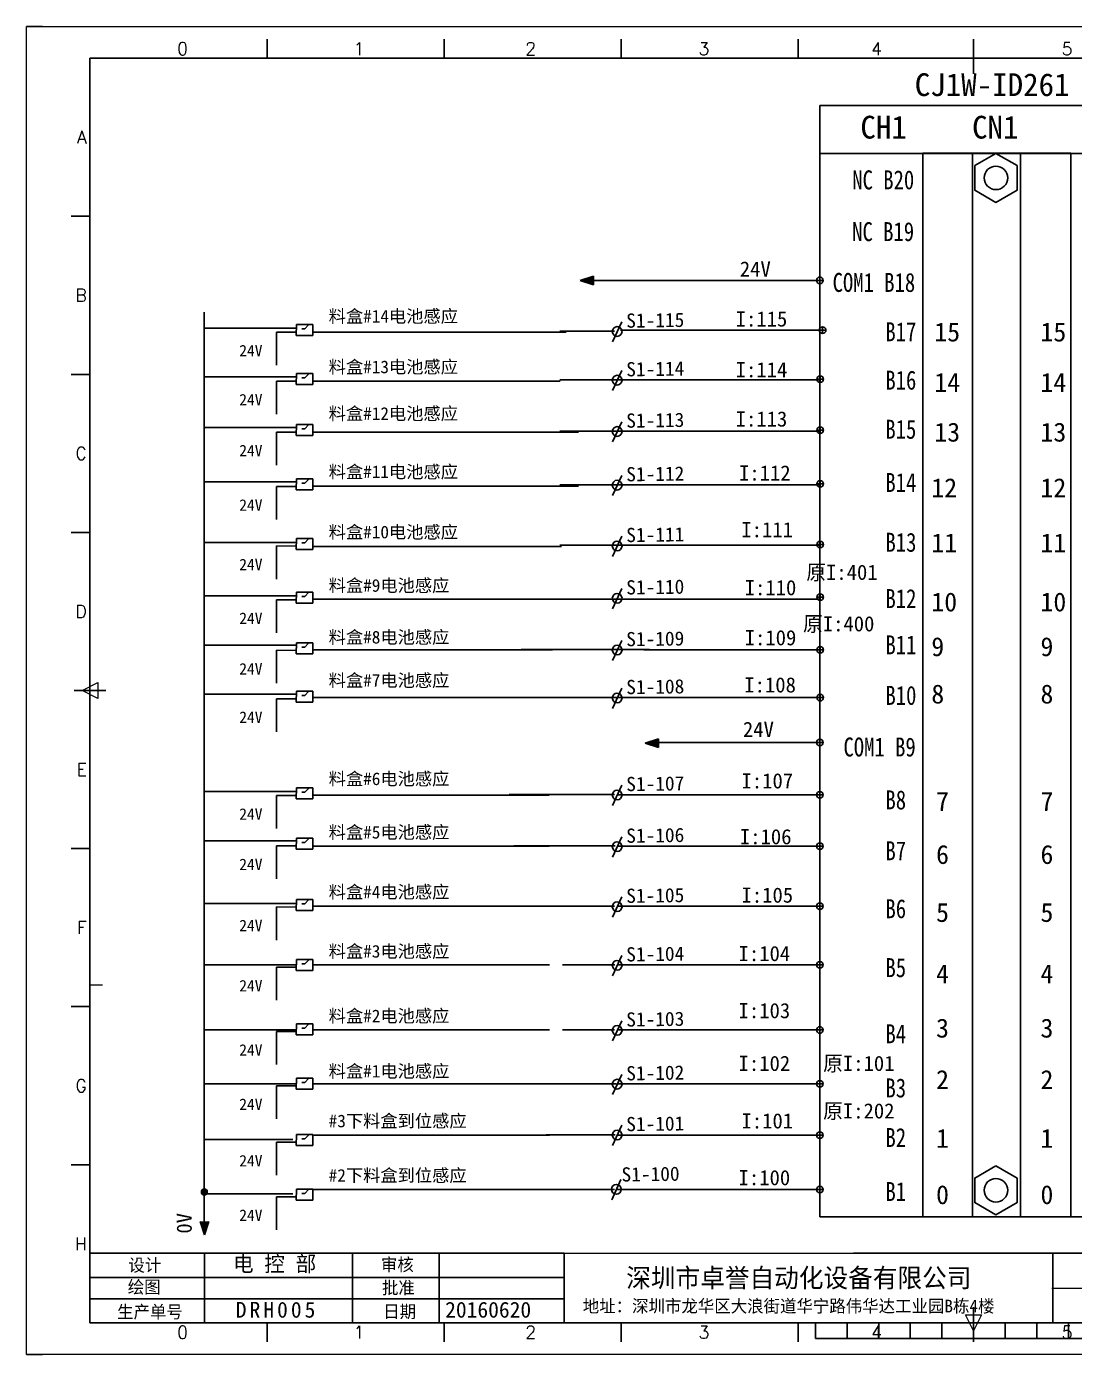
# Model space of a CAD drawing. Extents: x 2368 to 9674, y -1476 to 1321.
# Drawn here: x 2967.9 to 3299.4, y 888.9 to 1308.9 of the extents above; entities that cross this region are included whole.
import ezdxf
from ezdxf.enums import TextEntityAlignment as Align

# ---------------------------------------------------------------- set-up
doc = ezdxf.new("R2010")
doc.units = 0
doc.header["$MEASUREMENT"] = 0
doc.linetypes.add('ACAD_ISO02W100', pattern=[15, 12, -3])
doc.layers.add('1', color=3, linetype='Continuous', lineweight=20)
doc.layers.add('AE_BOR', color=1, linetype='Continuous')
doc.layers.add('SYMS', color=7, linetype='Continuous')
doc.styles.add('HZ', font='', dxfattribs={"width": 0.8})
doc.styles.add('WD', font='romans.shx', dxfattribs={"bigfont": 'gbcbig.shx'})
doc.styles.add('样式 2', font='')
doc.styles.get('HZ').set_extended_font_data('SimSun')
doc.styles.get('样式 2').set_extended_font_data('NSimSun')

# ---------------------------------------------------------------- blocks, each defined once
blk = doc.blocks.new('WDDOT')
blk.add_hatch(color=256).paths.add_polyline_path([(0.5, 0, 1), (-0.5, 0, 1)])
blk.add_circle((0, 0), 0.5)
blk = doc.blocks.new('gb_a2_a')
for p, q in [((584, 410), (25, 410)), ((25, 410), (25, 10)), ((25, 10), (584, 10))]:
    blk.add_line(p, q)
at = {"lineweight": 9, "ltscale": 0.1}
blk.add_line((25, 116.86), (29, 116.86), dxfattribs=at)
at = {"layer": 'AE_BOR', "lineweight": 30}
for p, q in [((10, 420), (4.93, 420)), ((4.93, 0), (10, 0))]:
    blk.add_line(p, q, dxfattribs=at)
at = {"layer": 'AE_BOR', "color": 1, "lineweight": 15}
for p, q in [((4.93, 420), (598.93, 420)), ((4.93, 0), (4.93, 420)), ((22.5, 210), (27.5, 212.5)), ((27.5, 207.5), (22.5, 210)), ((27.5, 212.5), (27.5, 207.5)), ((304.5, 7.5), (302, 12.5)), ((302, 12.5), (307, 12.5)), ((307, 12.5), (304.5, 7.5)), ((598.93, 0), (4.93, 0))]:
    blk.add_line(p, q, dxfattribs=at)
at = {"layer": 'AE_BOR'}
for p, q in [((81, 410), (81, 416)), ((137, 410), (137, 416)), ((193, 410), (193, 416)), ((249, 410), (249, 416)), ((304.5, 410), (304.5, 416)), ((25, 360), (19, 360)), ((25, 310), (19, 310)), ((25, 260), (19, 260)), ((25, 160), (19, 160)), ((25, 110), (19, 110)), ((25, 60), (19, 60)), ((81, 10), (81, 4)), ((137, 10), (137, 4)), ((193, 10), (193, 4)), ((249, 10), (249, 4)), ((304.5, 10), (304.5, 4))]:
    blk.add_line(p, q, dxfattribs=at)
at = {"layer": 'AE_BOR', "color": 2, "lineweight": 30}
for p, q in [((304.5, 405), (304.5, 415)), ((20, 210), (30, 210)), ((304.5, 10), (304.5, 15)), ((304.5, 15), (304.5, 5)), ((254.5, 5), (254.5, 10)), ((264.5, 5), (264.5, 10)), ((274.5, 5), (274.5, 10)), ((284.5, 5), (284.5, 10)), ((294.5, 5), (294.5, 10)), ((304.5, 10), (304.5, 5)), ((314.5, 5), (314.5, 10)), ((324.5, 5), (324.5, 10)), ((334.5, 5), (334.5, 10)), ((254.5, 5), (354.5, 5))]:
    blk.add_line(p, q, dxfattribs=at)
at = {"layer": 'AE_BOR', "style": 'WD'}
for s, p in [('0', (54.27, 411)), ('1', (110.12, 411)), ('2', (164.42, 411)), ('3', (219.22, 411)), ('4', (273.82, 411)), ('5', (334.12, 411)), ('0', (54.27, 5)), ('1', (110.12, 5)), ('2', (164.42, 5)), ('3', (219.22, 5)), ('4', (273.82, 5)), ('5', (334.12, 5))]:
    blk.add_text(s, height=4, dxfattribs=at).set_placement(p, align=Align.CENTER)
for s, p in [('A', (24, 385)), ('B', (24, 335)), ('C', (24, 285)), ('D', (24, 235)), ('E', (24, 185)), ('F', (24, 135)), ('G', (24, 85)), ('H', (24, 35))]:
    blk.add_text(s, height=4, dxfattribs=at).set_placement(p, align=Align.MIDDLE_RIGHT)

msp = doc.modelspace()

# ---------------------------------------------------------------- hatches: boundary and pattern name
for points in [[(3142.98647, 1228.58631), (3147.23137, 1229.94668), (3147.23137, 1227.22595)], [(3163.56647, 1082.23631), (3167.81137, 1083.59668), (3167.81137, 1080.87595)], [(3024.15353, 926.7016), (3022.79357, 930.94663), (3025.5143, 930.94637)]]:
    msp.add_hatch(color=256).paths.add_polyline_path(points)
h = msp.add_hatch(color=256)
edge = h.paths.add_edge_path()
edge.add_arc((3024.13579, 940.2757), 0.94375, 0, 360)

# ---------------------------------------------------------------- linework, layer by layer
for p, q in [((3218.85857, 1268.76404), (3327.9354, 1268.76404)), ((3142.98647, 1228.58631), (3147.23137, 1229.94668)), ((3142.98647, 1228.58631), (3147.23137, 1227.22595)), ((3218.85857, 1228.61489), (3147.13969, 1228.61489)), ((3147.23137, 1227.22595), (3147.23137, 1229.94668)), ((3024.13579, 939.6757), (3024.13579, 1218.56544)), ((3053.23857, 1211.17362), (3053.24789, 1214.65563)), ((3053.24789, 1214.65563), (3058.46482, 1214.64166)), ((3058.46482, 1214.64166), (3058.4555, 1211.15965)), ((3153.23068, 1209.11829), (3156.1831, 1215.50582)), ((3053.24482, 1213.50717), (3024.13579, 1213.50717)), ((3058.4555, 1211.15965), (3053.23857, 1211.17362)), ((3138.61546, 1212.20251), (3058.46016, 1212.20251)), ((3136.56064, 1212.58988), (3153.88366, 1212.58988)), ((3219.73962, 1212.85151), (3155.77426, 1212.85151)), ((3053.24495, 1198.04938), (3024.13579, 1198.04938)), ((3053.23857, 1195.6659), (3053.24789, 1199.14791)), ((3053.24789, 1199.14791), (3058.46482, 1199.13394)), ((3058.46482, 1199.13394), (3058.4555, 1195.65193)), ((3136.56064, 1197.13212), (3218.62166, 1197.13212)), ((3153.23068, 1193.73434), (3156.1831, 1200.12187)), ((3058.4555, 1195.65193), (3053.23857, 1195.6659)), ((3136.68724, 1196.74474), (3058.46016, 1196.74474)), ((3053.24526, 1182.06697), (3024.13579, 1182.06697)), ((3053.23857, 1179.56843), (3053.24789, 1183.05044)), ((3053.24789, 1183.05044), (3058.46482, 1183.03647)), ((3058.46482, 1183.03647), (3058.4555, 1179.55446)), ((3142.48249, 1180.56241), (3058.46016, 1180.56241)), ((3136.56064, 1180.94978), (3219.0541, 1180.94978)), ((3153.23068, 1177.49316), (3156.1831, 1183.88069)), ((3058.4555, 1179.55446), (3053.23857, 1179.56843)), ((3053.24535, 1164.86874), (3024.13579, 1164.86874)), ((3053.23857, 1162.33736), (3053.24789, 1165.81937)), ((3053.24789, 1165.81937), (3058.46482, 1165.8054)), ((3058.46482, 1165.8054), (3058.4555, 1162.32339)), ((3142.48249, 1163.56408), (3058.46016, 1163.56408)), ((3136.56064, 1163.95146), (3218.94165, 1163.95146)), ((3153.23068, 1160.5288), (3156.1831, 1166.91633)), ((3058.4555, 1162.32339), (3053.23857, 1162.33736)), ((3053.23857, 1143.5192), (3053.24789, 1147.00121)), ((3053.24789, 1147.00121), (3058.46482, 1146.98724)), ((3058.46482, 1146.98724), (3058.4555, 1143.50523)), ((3153.23068, 1141.30933), (3156.1831, 1147.69686)), ((3053.24448, 1145.72746), (3024.13579, 1145.72746)), ((3058.4555, 1143.50523), (3053.23857, 1143.5192)), ((3137.14623, 1144.4228), (3058.46016, 1144.4228)), ((3136.56064, 1144.81017), (3218.94165, 1144.81017)), ((3053.23857, 1126.51483), (3053.24789, 1129.99685)), ((3053.24789, 1129.99685), (3058.46482, 1129.98288)), ((3058.46482, 1129.98288), (3058.4555, 1126.50086)), ((3153.23068, 1124.742), (3156.1831, 1131.12953)), ((3053.2448, 1128.8433), (3024.13579, 1128.8433)), ((3058.4555, 1126.50086), (3053.23857, 1126.51483)), ((3218.80375, 1127.76726), (3058.46016, 1127.76726)), ((3053.24572, 1113.19944), (3024.13579, 1113.19944)), ((3053.23857, 1110.52821), (3053.24789, 1114.01022)), ((3053.24789, 1114.01022), (3058.46482, 1113.99625)), ((3058.46482, 1113.99625), (3058.4555, 1110.51424)), ((3153.23068, 1108.362), (3156.1831, 1114.74953)), ((3058.4555, 1110.51424), (3053.23857, 1110.52821)), ((3134.29882, 1111.76073), (3058.46016, 1111.76073)), ((3124.39441, 1111.81921), (3164.91969, 1111.81921)), ((3219.73962, 1111.76073), (3163.15584, 1111.76073)), ((3053.24534, 1097.75675), (3024.13579, 1097.75675)), ((3053.23857, 1095.2266), (3053.24789, 1098.70861)), ((3053.24789, 1098.70861), (3058.46482, 1098.69464)), ((3058.46482, 1098.69464), (3058.4555, 1095.21263)), ((3134.20574, 1096.62539), (3058.46016, 1096.62539)), ((3132.39881, 1096.68388), (3165.07969, 1096.68388)), ((3153.23068, 1093.21472), (3156.1831, 1099.60225)), ((3219.73962, 1096.62539), (3163.26416, 1096.62539)), ((3058.4555, 1095.21263), (3053.23857, 1095.2266)), ((3163.56647, 1082.23631), (3167.81137, 1083.59668)), ((3163.56647, 1082.23631), (3167.81137, 1080.87595)), ((3218.85857, 1082.45782), (3167.66337, 1082.45782)), ((3167.81137, 1080.87595), (3167.81137, 1083.59668)), ((3053.24473, 1066.89734), (3024.13579, 1066.89734)), ((3053.23857, 1064.59576), (3053.24789, 1068.07777)), ((3053.24789, 1068.07777), (3058.46482, 1068.0638)), ((3058.46482, 1068.0638), (3058.4555, 1064.58179)), ((3153.23068, 1062.53679), (3156.1831, 1068.92432)), ((3058.4555, 1064.58179), (3053.23857, 1064.59576)), ((3133.26267, 1065.75817), (3058.4555, 1065.75817)), ((3120.53432, 1065.97973), (3153.92969, 1065.97973)), ((3218.85857, 1065.92125), (3154.72586, 1065.92125)), ((3053.24565, 1051.3205), (3024.13579, 1051.3205)), ((3053.23857, 1048.67548), (3053.24789, 1052.15749)), ((3053.24789, 1052.15749), (3058.46482, 1052.14352)), ((3058.46482, 1052.14352), (3058.4555, 1048.66151)), ((3153.23068, 1046.19581), (3156.1831, 1052.58334)), ((3058.4555, 1048.66151), (3053.23857, 1048.67548)), ((3133.24944, 1049.6711), (3058.46016, 1049.6711)), ((3122.01663, 1049.72958), (3154.14969, 1049.72958)), ((3218.85857, 1049.6711), (3154.72586, 1049.6711)), ((3153.23068, 1027.18662), (3156.1831, 1033.57415)), ((3053.24429, 1031.47927), (3024.13579, 1031.47927)), ((3053.23857, 1029.34124), (3053.24789, 1032.82325)), ((3058.4555, 1029.32727), (3053.23857, 1029.34124)), ((3053.24789, 1032.82325), (3058.46482, 1032.80928)), ((3058.46482, 1032.80928), (3058.4555, 1029.32727)), ((3133.24944, 1030.63864), (3058.46016, 1030.63864)), ((3128.83519, 1030.69713), (3153.87969, 1030.69713)), ((3218.85857, 1030.63864), (3154.72586, 1030.63864)), ((3053.23857, 1010.30923), (3053.24789, 1013.79124)), ((3053.24789, 1013.79124), (3058.46482, 1013.77728)), ((3058.46482, 1013.77728), (3058.4555, 1010.29526)), ((3153.23068, 1008.67266), (3156.1831, 1015.0602)), ((3053.24332, 1012.0852), (3024.13579, 1012.0852)), ((3058.4555, 1010.29526), (3053.23857, 1010.30923)), ((3133.28773, 1012.0852), (3058.46029, 1012.0852)), ((3137.48389, 1012.14369), (3153.94969, 1012.14369)), ((3218.85857, 1012.0852), (3154.76416, 1012.0852)), ((3053.24268, 991.50655), (3024.13579, 991.50655)), ((3053.23857, 989.9726), (3053.24789, 993.45461)), ((3053.24789, 993.45461), (3058.46482, 993.44064)), ((3058.46482, 993.44064), (3058.4555, 989.95863)), ((3133.28773, 991.50655), (3058.45964, 991.50655)), ((3137.48389, 991.56503), (3153.92969, 991.56503)), ((3153.23068, 988.0637), (3156.1831, 994.45123)), ((3218.85857, 991.50655), (3154.76416, 991.50655)), ((3058.4555, 989.95863), (3053.23857, 989.9726)), ((3053.23857, 972.80531), (3053.24789, 976.28732)), ((3053.24789, 976.28732), (3058.46482, 976.27335)), ((3058.46482, 976.27335), (3058.4555, 972.79134)), ((3133.56262, 974.46175), (3058.46016, 974.46175)), ((3130.77904, 974.52023), (3154.37969, 974.52023)), ((3153.23068, 971.06106), (3156.1831, 977.4486)), ((3218.85857, 974.46175), (3155.03905, 974.46175)), ((3058.4555, 972.79134), (3053.23857, 972.80531)), ((3053.23857, 954.94984), (3053.24789, 958.43185)), ((3053.24789, 958.43185), (3058.46482, 958.41788)), ((3058.46482, 958.41788), (3058.4555, 954.93587)), ((3133.28437, 958.25847), (3058.46016, 958.25847)), ((3132.26009, 958.31695), (3154.07969, 958.31695)), ((3153.23068, 954.96913), (3156.1831, 961.35667)), ((3218.85857, 958.25847), (3154.7608, 958.25847)), ((3052.13862, 956.91507), (3024.13579, 956.91507)), ((3058.4555, 954.93587), (3053.23857, 954.94984)), ((3053.23433, 937.71047), (3053.24366, 941.19248)), ((3053.24366, 941.19248), (3058.46058, 941.17851)), ((3058.46058, 941.17851), (3058.45126, 937.6965)), ((3133.00946, 941.0191), (3058.46016, 941.0191)), ((3127.89717, 941.07758), (3153.88969, 941.07758)), ((3153.01346, 937.79415), (3155.93734, 944.19479)), ((3218.85857, 941.0191), (3154.48589, 941.0191)), ((3024.13579, 939.6757), (3024.13496, 930.96408)), ((3024.13579, 940.26149), (3024.13579, 940.26149)), ((3052.13862, 939.6757), (3024.13579, 939.6757)), ((3058.45126, 937.6965), (3053.23433, 937.71047)), ((3024.15353, 926.7016), (3022.79357, 930.94663)), ((3024.15353, 926.7016), (3025.5143, 930.94637)), ((3060.3964, 920.88416), (2987.96542, 920.88416)), ((2987.96542, 920.88416), (2987.96542, 898.88706)), ((3024.23889, 920.88416), (3024.23889, 898.88706)), ((3060.3964, 920.88416), (3138.00751, 920.88416)), ((3071.00089, 920.88416), (3071.00089, 898.88706)), ((3098.44704, 920.88416), (3098.44704, 898.88416)), ((3138.00751, 920.88416), (3138.00751, 898.88706)), ((3229.49857, 920.88416), (3349.39857, 920.88416)), ((3292.56396, 920.88416), (3292.56396, 898.88706)), ((2987.96542, 898.88706), (3546.96542, 898.88706))]:
    msp.add_line(p, q)
at = {"lineweight": -3}
for p, q in [((3217.81975, 1228.61489), (3219.89739, 1228.61489)), ((3218.85857, 1229.65372), (3218.85857, 1227.57607)), ((3219.73962, 1213.89033), (3219.73962, 1211.81269)), ((3218.70079, 1212.85151), (3220.77844, 1212.85151)), ((3217.94255, 1197.39374), (3220.0202, 1197.39374)), ((3218.98138, 1198.43256), (3218.98138, 1196.35492)), ((3217.94255, 1181.2114), (3220.0202, 1181.2114)), ((3218.98138, 1182.25023), (3218.98138, 1180.17258)), ((3217.94255, 1164.21308), (3220.0202, 1164.21308)), ((3218.98138, 1165.2519), (3218.98138, 1163.17426)), ((3217.94255, 1145.0718), (3220.0202, 1145.0718)), ((3218.98138, 1146.11062), (3218.98138, 1144.03298)), ((3217.94255, 1128.41626), (3220.0202, 1128.41626)), ((3218.98138, 1129.45508), (3218.98138, 1127.37744)), ((3217.94255, 1111.76073), (3220.0202, 1111.76073)), ((3218.98138, 1112.79955), (3218.98138, 1110.7219)), ((3217.94255, 1096.62539), (3220.0202, 1096.62539)), ((3218.98138, 1097.66422), (3218.98138, 1095.58657)), ((3217.81975, 1082.45782), (3219.89739, 1082.45782)), ((3218.85857, 1083.49665), (3218.85857, 1081.419)), ((3218.85857, 1066.96007), (3218.85857, 1064.88243)), ((3217.81975, 1065.92125), (3219.89739, 1065.92125)), ((3218.85857, 1050.70992), (3218.85857, 1048.63228)), ((3217.81975, 1049.6711), (3219.89739, 1049.6711)), ((3217.81975, 1030.63864), (3219.89739, 1030.63864)), ((3218.85857, 1031.67746), (3218.85857, 1029.59982)), ((3218.85857, 1013.12403), (3218.85857, 1011.04638)), ((3217.81975, 1012.0852), (3219.89739, 1012.0852)), ((3217.81975, 991.50655), (3219.89739, 991.50655)), ((3218.85857, 992.54537), (3218.85857, 990.46773)), ((3217.81975, 974.46175), (3219.89739, 974.46175)), ((3218.85857, 975.50057), (3218.85857, 973.42293)), ((3217.81975, 958.25847), (3219.89739, 958.25847)), ((3218.85857, 959.29729), (3218.85857, 957.21965)), ((3217.81975, 941.0191), (3219.89739, 941.0191)), ((3218.85857, 942.05792), (3218.85857, 939.98028))]:
    msp.add_line(p, q, dxfattribs=at)
at = {"linetype": 'ACAD_ISO02W100'}
for p, q in [((3055.94306, 1213.27055), (3057.13436, 1214.49963)), ((3046.97429, 1212.24729), (3046.94632, 1201.80261)), ((3053.2414, 1212.23051), (3046.97429, 1212.24729)), ((3054.9355, 1213.27325), (3055.94306, 1213.27055)), ((3054.9355, 1197.76553), (3055.94306, 1197.76283)), ((3055.94306, 1197.76283), (3057.13436, 1198.99191)), ((3046.97429, 1196.73957), (3046.94632, 1186.29489)), ((3053.2414, 1196.72278), (3046.97429, 1196.73957)), ((3046.97429, 1180.6421), (3046.94632, 1170.19742)), ((3053.2414, 1180.62532), (3046.97429, 1180.6421)), ((3054.9355, 1181.66806), (3055.94306, 1181.66537)), ((3055.94306, 1181.66537), (3057.13436, 1182.89444)), ((3046.97429, 1163.41103), (3046.94632, 1152.96635)), ((3053.2414, 1163.39425), (3046.97429, 1163.41103)), ((3054.9355, 1164.43699), (3055.94306, 1164.43429)), ((3055.94306, 1164.43429), (3057.13436, 1165.66337)), ((3055.94306, 1145.61613), (3057.13436, 1146.84521)), ((3046.97429, 1144.59287), (3046.94632, 1134.14819)), ((3053.2414, 1144.57609), (3046.97429, 1144.59287)), ((3054.9355, 1145.61883), (3055.94306, 1145.61613)), ((3055.94306, 1128.61177), (3057.13436, 1129.84085)), ((3046.97429, 1127.5885), (3046.94632, 1117.14382)), ((3053.2414, 1127.57172), (3046.97429, 1127.5885)), ((3054.9355, 1128.61447), (3055.94306, 1128.61177)), ((3055.94306, 1112.62514), (3057.13436, 1113.85422)), ((3046.97429, 1111.60188), (3046.94632, 1101.1572)), ((3053.2414, 1111.5851), (3046.97429, 1111.60188)), ((3054.9355, 1112.62784), (3055.94306, 1112.62514)), ((3046.97429, 1096.30027), (3046.94632, 1085.85559)), ((3053.2414, 1096.28349), (3046.97429, 1096.30027)), ((3054.9355, 1097.32624), (3055.94306, 1097.32354)), ((3055.94306, 1097.32354), (3057.13436, 1098.55262)), ((3055.94306, 1066.69269), (3057.13436, 1067.92177)), ((3046.97429, 1065.66943), (3046.94632, 1055.22475)), ((3053.2414, 1065.65265), (3046.97429, 1065.66943)), ((3054.9355, 1066.69539), (3055.94306, 1066.69269)), ((3054.9355, 1050.77511), (3055.94306, 1050.77241)), ((3055.94306, 1050.77241), (3057.13436, 1052.00149)), ((3046.97429, 1049.74915), (3046.94632, 1039.30447)), ((3053.2414, 1049.73237), (3046.97429, 1049.74915)), ((3046.97429, 1030.41491), (3046.94632, 1019.97023)), ((3053.2414, 1030.39813), (3046.97429, 1030.41491)), ((3054.9355, 1031.44088), (3055.94306, 1031.43818)), ((3055.94306, 1031.43818), (3057.13436, 1032.66725)), ((3054.9355, 1012.40887), (3055.94306, 1012.40617)), ((3055.94306, 1012.40617), (3057.13436, 1013.63525)), ((3046.97429, 1011.3829), (3046.94632, 1000.93822)), ((3053.2414, 1011.36612), (3046.97429, 1011.3829)), ((3054.9355, 992.07223), (3055.94306, 992.06954)), ((3055.94306, 992.06954), (3057.13436, 993.29861)), ((3046.97429, 991.04627), (3046.94632, 980.60159)), ((3053.2414, 991.02949), (3046.97429, 991.04627)), ((3054.9355, 974.90494), (3055.94306, 974.90225)), ((3055.94306, 974.90225), (3057.13436, 976.13132)), ((3046.97429, 973.87898), (3046.94632, 963.4343)), ((3053.2414, 973.8622), (3046.97429, 973.87898)), ((3055.94306, 957.04677), (3057.13436, 958.27585)), ((3046.97429, 956.02351), (3046.94632, 945.57883)), ((3053.2414, 956.00673), (3046.97429, 956.02351)), ((3054.9355, 957.04947), (3055.94306, 957.04677)), ((3055.93883, 939.8074), (3057.13013, 941.03648)), ((3046.97006, 938.78414), (3046.94209, 928.33946)), ((3053.23716, 938.76736), (3046.97006, 938.78414)), ((3054.93127, 939.8101), (3055.93883, 939.8074))]:
    msp.add_line(p, q, dxfattribs=at)
at = {"lineweight": -3, "ltscale": 0.5}
msp.add_line((3053.1214, 974.46175), (3024.13579, 974.46175), dxfattribs=at)
at = {"lineweight": 9, "ltscale": 0.1}
for p, q in [((3138.00751, 920.88416), (3229.49857, 920.88416)), ((3292.19578, 909.88416), (3349.39857, 909.88416))]:
    msp.add_line(p, q, dxfattribs=at)
at = {"color": 0, "ltscale": 2}
for p, q in [((2987.96542, 913.2004), (3138.00751, 913.26041)), ((2987.96542, 906.50263), (3138.00751, 906.50263))]:
    msp.add_line(p, q, dxfattribs=at)
for points in [[(3218.85857, 1283.93866), (3327.9354, 1283.93866), (3327.9354, 932.44868), (3218.85857, 932.44868)], [(3251.41719, 1268.84732), (3298.22807, 1268.84732), (3298.22807, 932.44868), (3251.41719, 932.44868)], [(3267.17407, 1268.76404), (3282.3044, 1268.76404), (3282.3044, 932.44868), (3267.17407, 932.44868)], [(3274.5555, 1268.76404), (3267.84213, 1264.88807), (3267.84213, 1257.13614), (3274.5555, 1253.26018), (3281.26886, 1257.13614), (3281.26886, 1264.88807)], [(3274.5555, 948.56518), (3267.84213, 944.68922), (3267.84213, 936.93729), (3274.5555, 933.06132), (3281.26886, 936.93729), (3281.26886, 944.68922)]]:
    msp.add_lwpolyline(points, close=True)
for centre, radius in [((3274.5555, 1261.01211), 3.71498), ((3024.13579, 940.2757), 0.94375), ((3274.5555, 940.81325), 3.71498)]:
    msp.add_circle(centre, radius)
at = {"lineweight": -3}
for centre in [(3218.85857, 1228.61489), (3219.73962, 1212.85151), (3218.98138, 1197.39374), (3218.98138, 1181.2114), (3218.98138, 1164.21308), (3218.98138, 1145.0718), (3218.98138, 1128.41626), (3218.98138, 1111.76073), (3218.98138, 1096.62539), (3218.85857, 1082.45782), (3218.85857, 1065.92125), (3218.85857, 1049.6711), (3218.85857, 1030.63864), (3218.85857, 1012.0852), (3218.85857, 991.50655), (3218.85857, 974.46175), (3218.85857, 958.25847), (3218.85857, 941.0191)]:
    msp.add_circle(centre, 1.03882, dxfattribs=at)
at = {"color": 6}
for centre in [(3154.73446, 1212.43051), (3154.73446, 1197.04657), (3154.73446, 1180.80538), (3154.73446, 1163.84102), (3154.73446, 1144.62155), (3154.73446, 1128.05422), (3154.73446, 1111.67422), (3154.73446, 1096.52694), (3154.73446, 1065.84901), (3154.73446, 1049.50803), (3154.73446, 1030.49884), (3154.73446, 1011.98489), (3154.73446, 991.37592), (3154.73446, 974.37329), (3154.73446, 958.28136), (3154.50244, 941.11305)]:
    msp.add_circle(centre, 1.53751, dxfattribs=at)

# ---------------------------------------------------------------- block references
msp.add_blockref('gb_a2_a', (2962.96542, 888.88706))
at = {"layer": 'SYMS', "color": 0, "lineweight": -3, "xscale": 1.199999999999818, "yscale": 1.199999999999818, "zscale": 1.2}
msp.add_blockref('WDDOT', (3024.13579, 940.2757), dxfattribs=at)
at = {"layer": 'SYMS', "lineweight": -3, "xscale": 1.199999999999818, "yscale": 1.199999999999818, "zscale": 1.2}
msp.add_blockref('WDDOT', (3024.13579, 940.2757), dxfattribs=at)

# ---------------------------------------------------------------- texts
for s, insert, char_height, width, attachment_point in [('{\\fFangSong|b0|i0|c134|p49;CJ1W-ID261}', (3248.87109, 1294.10047), 7.2, 38.5041455, 1), ('{\\fFangSong|b0|i0|c134|p49;CH1}', (3231.6749, 1280.66047), 7.2, 38.5041455, 1), ('{\\fFangSong|b0|i0|c134|p49;CN1}', (3267.0149, 1280.66047), 7.2, 38.5041455, 1), ('24V', (3193.53671, 1234.60539), 4.8, 10.8839331, 1), ('{\\fSimSun|b0|i0|c134|p2;料盒#14电池感应}', (3063.47542, 1219.26991), 4, 83.7179797, 1), ('{\\fSimSun|b0|i0|c134|p2; I:115}', (3188.96461, 1218.79834), 4.8, 62.415301, 1), ('{\\fSimSun|b0|i0|c134|p2;15}', (3255.06531, 1215.28834), 6, 4.4700218, 1), ('{\\fSimSun|b0|i0|c134|p2;15}', (3288.64777, 1215.28834), 6, 4.4700218, 1), ('24V', (3035.18595, 1208.19018), 3.6, 13.1111389, 1), ('{\\fSimSun|b0|i0|c134|p2;料盒#13电池感应}', (3063.47542, 1203.24676), 4, 83.7179797, 1), ('{\\fSimSun|b0|i0|c134|p2; I:114}', (3188.96461, 1202.74316), 4.8, 62.415301, 1), ('{\\fSimSun|b0|i0|c134|p2;14}', (3255.06531, 1199.33525), 6, 4.4700218, 1), ('{\\fSimSun|b0|i0|c134|p2;14}', (3288.64777, 1199.33525), 6, 4.4700218, 1), ('24V', (3035.18595, 1192.68246), 3.6, 13.1111389, 1), ('{\\fSimSun|b0|i0|c134|p2;料盒#12电池感应}', (3063.47542, 1188.49277), 4, 83.7179797, 1), ('{\\fSimSun|b0|i0|c134|p2; I:113}', (3188.96461, 1187.16942), 4.8, 62.415301, 1), ('{\\fSimSun|b0|i0|c134|p2;13}', (3255.06531, 1183.61365), 6, 4.4700218, 1), ('{\\fSimSun|b0|i0|c134|p2;13}', (3288.64777, 1183.61365), 6, 4.4700218, 1), ('24V', (3035.18595, 1176.58499), 3.6, 13.1111389, 1), ('{\\fSimSun|b0|i0|c134|p2;料盒#11电池感应}', (3063.47542, 1170.07096), 4, 83.7179797, 1), ('{\\fSimSun|b0|i0|c134|p2; I:112}', (3190.02403, 1170.08824), 4.8, 62.415301, 1), ('{\\fSimSun|b0|i0|c134|p2;12}', (3254.12197, 1166.01592), 6, 4.4700218, 1), ('{\\fSimSun|b0|i0|c134|p2;12}', (3288.64777, 1166.01592), 6, 4.4700218, 1), ('24V', (3035.18595, 1159.35392), 3.6, 13.1111389, 1), ('{\\fSimSun|b0|i0|c134|p2;料盒#10电池感应}', (3063.47542, 1151.01515), 4, 83.7179797, 1), ('{\\fSimSun|b0|i0|c134|p2; I:111}', (3190.75892, 1152.15185), 4.8, 62.415301, 1), ('{\\fSimSun|b0|i0|c134|p2;11}', (3254.12197, 1148.58263), 6, 4.4700218, 1), ('{\\fSimSun|b0|i0|c134|p2;11}', (3288.64777, 1148.58263), 6, 4.4700218, 1), ('24V', (3035.18595, 1140.53576), 3.6, 13.1111389, 1), (' 原I:401', (3211.29801, 1138.67582), 4.8, 62.415301, 1), ('{\\fSimSun|b0|i0|c134|p2;料盒#9电池感应}', (3063.47542, 1134.1166), 4, 83.7179797, 1), ('{\\fSimSun|b0|i0|c134|p2; I:110}', (3191.81835, 1133.8249), 4.8, 62.415301, 1), ('{\\fSimSun|b0|i0|c134|p2;10}', (3254.12197, 1129.8942), 6, 4.4700218, 1), ('{\\fSimSun|b0|i0|c134|p2;10}', (3288.64777, 1129.8942), 6, 4.4700218, 1), ('24V', (3035.18595, 1123.5314), 3.6, 13.1111389, 1), (' 原I:400', (3210.28064, 1122.38872), 4.8, 62.415301, 1), ('{\\fSimSun|b0|i0|c134|p2;料盒#8电池感应}', (3063.47542, 1117.75737), 4, 83.7179797, 1), ('{\\fSimSun|b0|i0|c134|p2; I:109}', (3191.81835, 1117.98324), 4.8, 62.415301, 1), ('{\\fSimSun|b0|i0|c134|p2;9}', (3254.12197, 1115.75021), 6, 4.4700218, 1), ('{\\fSimSun|b0|i0|c134|p2;9}', (3288.64777, 1115.75021), 6, 4.4700218, 1), ('24V', (3035.18595, 1107.54477), 3.6, 13.1111389, 1), ('{\\fSimSun|b0|i0|c134|p2;料盒#7电池感应}', (3063.47542, 1104.09471), 4, 83.7179797, 1), ('{\\fSimSun|b0|i0|c134|p2; I:108}', (3191.68923, 1103.06318), 4.8, 62.415301, 1), ('{\\fSimSun|b0|i0|c134|p2;8}', (3254.12197, 1100.78391), 6, 4.4700218, 1), ('{\\fSimSun|b0|i0|c134|p2;8}', (3288.64777, 1100.78391), 6, 4.4700218, 1), ('24V', (3035.18595, 1092.24317), 3.6, 13.1111389, 1), ('24V', (3194.51681, 1088.99018), 4.8, 10.8839331, 1), ('{\\fSimSun|b0|i0|c134|p2;料盒#6电池感应}', (3063.47542, 1072.96653), 4, 83.7179797, 1), ('{\\fSimSun|b0|i0|c134|p2; I:107}', (3190.80819, 1072.71033), 4.8, 62.415301, 1), ('{\\fSimSun|b0|i0|c134|p2;7}', (3255.62215, 1066.79894), 6, 4.4700218, 1), ('{\\fSimSun|b0|i0|c134|p2;7}', (3288.64777, 1066.79894), 6, 4.4700218, 1), ('24V', (3035.18595, 1061.61232), 3.6, 13.1111389, 1), ('{\\fSimSun|b0|i0|c134|p2;料盒#5电池感应}', (3063.47542, 1056.06205), 4, 85.8200306, 1), ('{\\fSimSun|b0|i0|c134|p2; I:106}', (3190.29641, 1055.0484), 4.8, 62.415301, 1), ('{\\fSimSun|b0|i0|c134|p2;6}', (3255.62215, 1050.02353), 6, 4.4700218, 1), ('{\\fSimSun|b0|i0|c134|p2;6}', (3288.64777, 1050.02353), 6, 4.4700218, 1), ('24V', (3035.18595, 1045.69204), 3.6, 13.1111389, 1), ('{\\fSimSun|b0|i0|c134|p2;料盒#4电池感应}', (3063.47542, 1037.16824), 4, 83.7179797, 1), ('{\\fSimSun|b0|i0|c134|p2; I:105}', (3190.80819, 1036.57614), 4.8, 62.415301, 1), ('{\\fSimSun|b0|i0|c134|p2;5}', (3255.62215, 1031.69152), 6, 4.4700218, 1), ('{\\fSimSun|b0|i0|c134|p2;5}', (3288.64777, 1031.69152), 6, 4.4700218, 1), ('24V', (3035.18595, 1026.3578), 3.6, 13.1111389, 1), ('{\\fSimSun|b0|i0|c134|p2;料盒#3电池感应}', (3063.47542, 1018.39646), 4, 81.3181679, 1), ('{\\fSimSun|b0|i0|c134|p2; I:104}', (3189.87788, 1018.09113), 4.8, 62.415301, 1), ('{\\fSimSun|b0|i0|c134|p2;4}', (3255.62215, 1012.28468), 6, 4.4700218, 1), ('{\\fSimSun|b0|i0|c134|p2;4}', (3288.64777, 1012.28468), 6, 4.4700218, 1), ('24V', (3035.18595, 1007.3258), 3.6, 13.1111389, 1), ('{\\fSimSun|b0|i0|c134|p2; I:103}', (3189.87788, 1000.0404), 4.8, 62.415301, 1), ('{\\fSimSun|b0|i0|c134|p2;料盒#2电池感应}', (3063.47542, 997.95804), 4, 80.5264729, 1), ('{\\fSimSun|b0|i0|c134|p2;3}', (3255.62215, 995.10976), 6, 4.4700218, 1), ('{\\fSimSun|b0|i0|c134|p2;3}', (3288.64777, 995.10976), 6, 4.4700218, 1), ('24V', (3035.18595, 986.98916), 3.6, 13.1111389, 1), ('{\\fSimSun|b0|i0|c134|p2; I:102}', (3189.87788, 983.35584), 4.8, 62.415301, 1), (' 原I:101', (3216.63928, 983.35584), 4.8, 62.415301, 1), ('{\\fSimSun|b0|i0|c134|p2;料盒#1电池感应}', (3063.47542, 980.48681), 4, 81.3181679, 1), ('{\\fSimSun|b0|i0|c134|p2;2}', (3255.62215, 978.82774), 6, 4.4700218, 1), ('{\\fSimSun|b0|i0|c134|p2;2}', (3288.64777, 978.82774), 6, 4.4700218, 1), ('24V', (3035.18595, 969.82187), 3.6, 13.1111389, 1), (' 原I:202', (3216.63928, 968.31829), 4.8, 62.415301, 1), ('{\\fSimSun|b0|i0|c134|p2;#3下料盒到位感应}', (3063.47542, 964.74197), 4, 80.5264729, 1), ('{\\fSimSun|b0|i0|c134|p2; I:101}', (3190.80819, 965.16664), 4.8, 62.415301, 1), ('{\\fSimSun|b0|i0|c134|p2;1}', (3255.62215, 960.24321), 6, 4.4700218, 1), ('{\\fSimSun|b0|i0|c134|p2;1}', (3288.64777, 960.24321), 6, 4.4700218, 1), ('24V', (3035.18595, 951.9664), 3.6, 13.1111389, 1), ('{\\fSimSun|b0|i0|c134|p2;#2下料盒到位感应}', (3063.47542, 947.52633), 4, 70.6839309, 1), ('{\\fSimSun|b0|i0|c134|p2; I:100}', (3189.87788, 947.20389), 4.8, 62.415301, 1), ('{\\fSimSun|b0|i0|c134|p2;0}', (3255.62215, 942.42682), 6, 4.4700218, 1), ('{\\fSimSun|b0|i0|c134|p2;0}', (3288.64777, 942.42682), 6, 4.4700218, 1), ('24V', (3035.18172, 934.72703), 3.6, 13.1111389, 1), ('深圳市卓誉自动化设备有限公司', (3157.60251, 909.41955), 6, 134.4627712, 7), ('地址：深圳市龙华区大浪街道华宁路伟华达工业园B栋4楼', (3143.85145, 901.71363), 4, 144.4993675, 7)]:
    msp.add_mtext(s, dxfattribs=dict(insert=insert, char_height=char_height, width=width, attachment_point=attachment_point))
at = {"insert": (3015.36344, 927.10646), "char_height": 4.8, "width": 13.9099052, "attachment_point": 1, "rotation": 89.9945043}
msp.add_mtext('0V', dxfattribs=at)
at = {"color": 0, "ltscale": 2, "attachment_point": 1}
for s, insert, char_height, width in [('电 控 部', (3033.2202, 920.10032), 5, 34.8313606), ('审核', (3079.99748, 919.30575), 4, 25.507459), ('设计', (3000.12613, 919.12809), 4, 19.3450259), ('{\\C256;绘图}', (2999.91915, 912.20038), 4, 19.3450259), ('批准', (3080.32926, 911.97922), 4, 25.507459), ('生产单号', (2996.54713, 904.36903), 4, 25.1533682), ('日期', (3080.71318, 904.47399), 4, 25.507459), ('20160620', (3100.32253, 905.53167), 5, 25.507459)]:
    msp.add_mtext(s, dxfattribs=dict(at, insert=insert, char_height=char_height, width=width))
at = {"lineweight": 0, "insert": (3011.63261, 905.52088), "char_height": 5, "attachment_point": 1, "style": '样式 2'}
msp.add_mtext_dynamic_manual_height_columns('\\pi22.464;{\\T1.28;DRH005}', width=55.0317648, gutter_width=1, heights=[0], dxfattribs=at)
at = {"layer": '1', "color": 0, "char_height": 6, "attachment_point": 1, "style": 'HZ'}
for s, insert, width in [('NC B20', (3229.1123, 1263.39766), 28.4504118), ('NC B19', (3229.08737, 1247.02287), 35.4869455), ('COM1 B18', (3222.89726, 1230.959), 28.0292178), ('B17', (3239.58132, 1215.34974), 6.4874014), ('B16', (3239.58132, 1200.0493), 6.4874014), ('B15', (3239.58132, 1184.52102), 6.4874014), ('B14', (3239.58132, 1167.67361), 6.4874014), ('B13', (3239.60947, 1148.76428), 6.4874014), ('B12', (3239.60947, 1130.95491), 6.4874014), ('B11', (3239.60947, 1116.31987), 6.4874014), ('B10', (3239.60947, 1100.34652), 6.4874014), ('COM1 B9', (3226.3274, 1084.0137), 26.8079032), ('B8', (3239.60947, 1067.28861), 6.4874014), ('B7', (3239.60947, 1051.19168), 6.4874014), ('B6', (3239.60947, 1032.86562), 6.4874014), ('B5', (3239.60947, 1014.22757), 6.4874014), ('B4', (3239.60947, 993.30631), 6.4874014), ('B3', (3239.60947, 976.1769), 6.4874014), ('B2', (3239.60947, 960.50277), 6.4874014), ('B1', (3239.60947, 943.41431), 6.4874014)]:
    msp.add_mtext(s, dxfattribs=dict(at, insert=insert, width=width))
at = {"layer": 'SYMS', "lineweight": -3}
for s, p in [('S1-115', (3157.63362, 1213.61355)), ('S1-114', (3157.63362, 1198.22961)), ('S1-113', (3157.63362, 1181.98842)), ('S1-112', (3157.63362, 1165.02406)), ('S1-111', (3157.63362, 1145.80459)), ('S1-110', (3157.63362, 1129.23727)), ('S1-109', (3157.63362, 1112.85726)), ('S1-108', (3157.63362, 1097.70999)), ('S1-107', (3157.63362, 1067.03205)), ('S1-106', (3157.63362, 1050.69107)), ('S1-105', (3157.63362, 1031.68188)), ('S1-104', (3157.63362, 1013.16793)), ('S1-103', (3157.63362, 992.55896)), ('S1-102', (3157.63362, 975.55633)), ('S1-101', (3157.63362, 959.4644)), ('S1-100', (3156.15171, 943.54859))]:
    msp.add_text(s, height=4.5, rotation=0.8762246, dxfattribs=at).set_placement(p)

doc.saveas('drawing.dxf')
